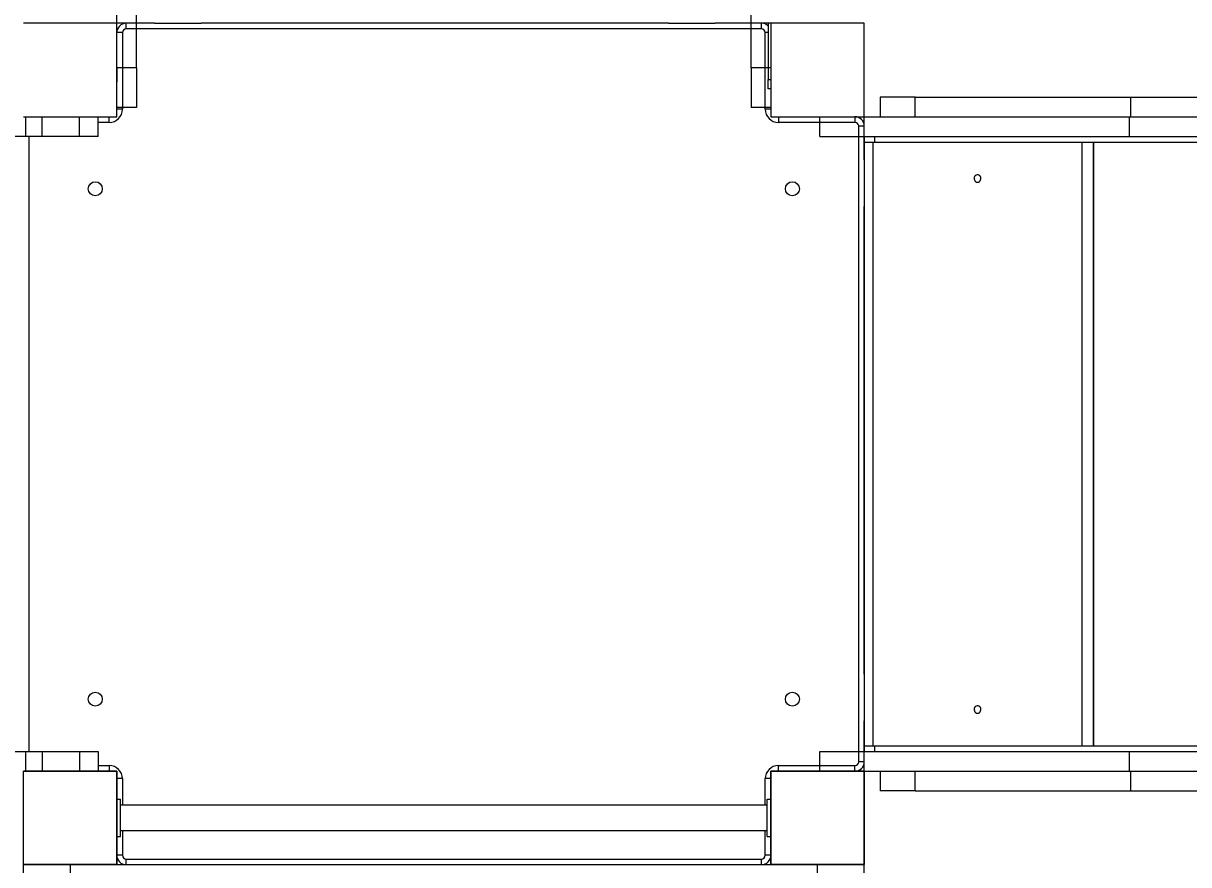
# Model space of a CAD drawing. Header units: millimetres. Extents: x -6879 to 7341, y -8047 to 7187.
# Drawn here: x -584 to 663, y -1536 to -636 of the extents above; entities that cross this region are included whole.
import ezdxf

# ---------------------------------------------------------------- set-up
doc = ezdxf.new("R2010")
doc.units = ezdxf.units.MM
for name, color, linetype in [('DIKOM_ОБЪЕКТ', 7, 'Continuous'), ('DIKOM_РАЗМЕР_ЗОНА', 7, 'Continuous'), ('DIKOM_РАЗМЕР_ОБЪЕКТА', 7, 'Continuous')]:
    doc.layers.add(name, color=color, linetype=linetype)
doc.styles.add('style1', font='arial.ttf', dxfattribs={"width": 0.8})
doc.dimstyles.new('1-50', dxfattribs={"dimtxt": 300, "dimasz": 200, "dimexe": 100, "dimexo": 0, "dimgap": 100, "dimtad": 0, "dimdec": 0, "dimtxsty": 'style1', "dimcen": 0, "dimclrd": 7, "dimclre": 7, "dimadec": 1, "dimazin": 2, "dimtfac": 1, "dimtdec": 0, "dimtmove": 1, "dimatfit": 3, "dimfxl": 0, "dimlwd": 25, "dimlwe": 18, "dimarcsym": 0})

# ---------------------------------------------------------------- blocks, each defined once
blk = doc.blocks.new('*D20')
at = {"layer": 'Defpoints', "color": 0, "transparency": 16777216}
for p in [(-335.5, 4138.4), (-5198.8, -5966.9), (-1568.1, -5966.9)]:
    blk.add_point(p, dxfattribs=at)
at = {"layer": 'DIKOM_РАЗМЕР_ОБЪЕКТА', "color": 7, "lineweight": 18, "transparency": 16777216}
for p, q in [((-335.5, 4138.4), (-5298.8, 4138.4)), ((-1568.1, -5966.9), (-5298.8, -5966.9))]:
    blk.add_line(p, q, dxfattribs=at)
at = {"layer": 'DIKOM_РАЗМЕР_ОБЪЕКТА', "color": 7, "lineweight": 25, "transparency": 16777216}
for p, q in [((-5198.8, 3938.4), (-5198.8, -81.8)), ((-5198.8, -5766.9), (-5198.8, -1161.6))]:
    blk.add_line(p, q, dxfattribs=at)
at = {"layer": 'DIKOM_РАЗМЕР_ОБЪЕКТА', "color": 7, "transparency": 16777216}
for points in [[(-5232.1, 3938.4), (-5165.5, 3938.4), (-5198.8, 4138.4)], [(-5232.1, -5766.9), (-5165.5, -5766.9), (-5198.8, -5966.9)]]:
    blk.add_solid(points, dxfattribs=at)
at = {"layer": 'DIKOM_РАЗМЕР_ОБЪЕКТА', "color": 0, "transparency": 16777216, "insert": (-5198.8, -621.7), "char_height": 300, "attachment_point": 5, "rotation": 90, "style": 'style1'}
blk.add_mtext('10100', dxfattribs=at)
blk = doc.blocks.new('*D19')
at = {"layer": 'Defpoints', "color": 0, "transparency": 16777216}
for p in [(5624, 6094.3), (-4435.4, 2864.3), (5624, -2640.1)]:
    blk.add_point(p, dxfattribs=at)
at = {"layer": 'DIKOM_РАЗМЕР_ОБЪЕКТА', "color": 7, "lineweight": 18, "transparency": 16777216}
for p, q in [((-4435.4, 2864.3), (-4435.4, 6194.3)), ((5624, -2640.1), (5624, 6194.3))]:
    blk.add_line(p, q, dxfattribs=at)
at = {"layer": 'DIKOM_РАЗМЕР_ОБЪЕКТА', "color": 7, "lineweight": 25, "transparency": 16777216}
for p, q in [((-4235.4, 6094.3), (2113.7, 6094.3)), ((5424, 6094.3), (3193.5, 6094.3))]:
    blk.add_line(p, q, dxfattribs=at)
at = {"layer": 'DIKOM_РАЗМЕР_ОБЪЕКТА', "color": 7, "transparency": 16777216}
for points in [[(-4235.4, 6127.6), (-4235.4, 6060.9), (-4435.4, 6094.3)], [(5424, 6127.6), (5424, 6060.9), (5624, 6094.3)]]:
    blk.add_solid(points, dxfattribs=at)
at = {"layer": 'DIKOM_РАЗМЕР_ОБЪЕКТА', "color": 0, "transparency": 16777216, "insert": (2653.6, 6094.3), "char_height": 300, "attachment_point": 5, "style": 'style1'}
blk.add_mtext('10100', dxfattribs=at)
blk = doc.blocks.new('*D18')
at = {"layer": 'Defpoints', "color": 0, "transparency": 16777216}
for p in [(-342.3, 5666.7), (-6681.8, -8047.3), (-1651.5, -8047.3)]:
    blk.add_point(p, dxfattribs=at)
at = {"layer": 'DIKOM_РАЗМЕР_ЗОНА', "color": 7, "lineweight": 18, "transparency": 16777216}
for p, q in [((-342.3, 5666.7), (-6781.8, 5666.7)), ((-1651.5, -8047.3), (-6781.8, -8047.3))]:
    blk.add_line(p, q, dxfattribs=at)
at = {"layer": 'DIKOM_РАЗМЕР_ЗОНА', "color": 7, "lineweight": 25, "transparency": 16777216}
for p, q in [((-6681.8, 5466.7), (-6681.8, -340.8)), ((-6681.8, -7847.3), (-6681.8, -1420.6))]:
    blk.add_line(p, q, dxfattribs=at)
at = {"layer": 'DIKOM_РАЗМЕР_ЗОНА', "color": 7, "transparency": 16777216}
for points in [[(-6715.1, 5466.7), (-6648.5, 5466.7), (-6681.8, 5666.7)], [(-6715.1, -7847.3), (-6648.5, -7847.3), (-6681.8, -8047.3)]]:
    blk.add_solid(points, dxfattribs=at)
at = {"layer": 'DIKOM_РАЗМЕР_ЗОНА', "color": 0, "transparency": 16777216, "insert": (-6681.8, -880.7), "char_height": 300, "attachment_point": 5, "rotation": 90, "style": 'style1'}
blk.add_mtext('13700', dxfattribs=at)
blk = doc.blocks.new('*D17')
at = {"layer": 'Defpoints', "color": 0, "transparency": 16777216}
for p in [(-5935.4, 6990.3), (-5935.4, 998.3), (7340.8, -2830.9)]:
    blk.add_point(p, dxfattribs=at)
at = {"layer": 'DIKOM_РАЗМЕР_ЗОНА', "color": 7, "lineweight": 18, "transparency": 16777216}
for p, q in [((-5935.4, 998.3), (-5935.4, 7090.3)), ((7340.8, -2830.9), (7340.8, 7090.3))]:
    blk.add_line(p, q, dxfattribs=at)
at = {"layer": 'DIKOM_РАЗМЕР_ЗОНА', "color": 7, "lineweight": 25, "transparency": 16777216}
for p, q in [((-5735.4, 6990.3), (2016.7, 6990.3)), ((7140.8, 6990.3), (3096.5, 6990.3))]:
    blk.add_line(p, q, dxfattribs=at)
at = {"layer": 'DIKOM_РАЗМЕР_ЗОНА', "color": 7, "transparency": 16777216}
for points in [[(-5735.4, 7023.6), (-5735.4, 6956.9), (-5935.4, 6990.3)], [(7140.8, 7023.6), (7140.8, 6956.9), (7340.8, 6990.3)]]:
    blk.add_solid(points, dxfattribs=at)
at = {"layer": 'DIKOM_РАЗМЕР_ЗОНА', "color": 0, "transparency": 16777216, "insert": (2556.6, 6990.3), "char_height": 300, "attachment_point": 5, "style": 'style1'}
blk.add_mtext('13300', dxfattribs=at)

msp = doc.modelspace()

# ---------------------------------------------------------------- linework, layer by layer
at = {"layer": 'DIKOM_ОБЪЕКТ', "color": 7, "linetype": 'Continuous', "lineweight": 15}
for p, q in [((-484.4, -683.4), (-484.4, -352.1)), ((-463.4, -683.4), (-463.4, -352.1)), ((194.6, -683.4), (194.6, -352.1)), ((-484.4, -635.8), (-584.4, -635.8)), ((-484, -635.8), (-484.4, -635.8)), ((-484.4, -735.8), (-484.4, -635.8)), ((-444, -635.8), (-484, -635.8)), ((-474.4, -641.8), (-474.4, -635.8)), ((-444, -635.8), (-394, -635.8)), ((106, -635.8), (-394, -635.8)), ((106, -635.8), (156, -635.8)), ((196, -635.8), (156, -635.8)), ((215.6, -635.8), (196, -635.8)), ((205.6, -641.8), (205.6, -635.8)), ((215.6, -635.8), (215.6, -735.8)), ((315.6, -635.8), (215.6, -635.8)), ((215.6, -635.8), (215.6, -735.8)), ((315.6, -735.8), (315.6, -635.8)), ((315.6, -735.8), (315.6, -635.8)), ((-478.4, -645.8), (-484.4, -645.8)), ((-478.4, -645.8), (-478.4, -727.8)), ((205.6, -641.8), (-474.4, -641.8)), ((209.6, -727.8), (209.6, -645.8)), ((212.6, -645.8), (209.6, -645.8)), ((212.6, -637.8), (212.6, -695.8)), ((-463.4, -683.4), (-484.4, -683.4)), ((-484.4, -683.4), (-484.4, -698.4)), ((-463.4, -683.4), (-463.4, -725.8)), ((215.6, -683.4), (194.6, -683.4)), ((194.6, -683.4), (194.6, -725.8)), ((-484.4, -735.8), (-484.4, -698.4)), ((212.6, -695.8), (215.6, -695.8)), ((212.6, -705.8), (212.6, -695.8)), ((215.6, -705.8), (212.6, -705.8)), ((332.6, -714.8), (332.6, -735.8)), ((369.9, -714.8), (332.6, -714.8)), ((369.9, -735.8), (369.9, -714.8)), ((369.9, -714.8), (600.8, -714.8)), ((600.8, -735.8), (600.8, -714.8)), ((600.8, -714.8), (725.7, -714.8)), ((-584.4, -735.8), (-484.4, -735.8)), ((-582.1, -735.8), (-582.1, -756.8)), ((-564.4, -756.8), (-564.4, -735.8)), ((-524.4, -756.8), (-524.4, -735.8)), ((-504.4, -756.8), (-504.4, -735.8)), ((-492.4, -741.8), (-492.4, -735.8)), ((-463.4, -725.8), (-484.4, -725.8)), ((-478.4, -727.8), (-484.4, -727.8)), ((215.6, -725.8), (194.6, -725.8)), ((215.6, -727.8), (209.6, -727.8)), ((215.6, -735.8), (315.6, -735.8)), ((223.6, -735.8), (223.6, -741.8)), ((268, -756.8), (268, -735.8)), ((268, -735.8), (599.3, -735.8)), ((305.6, -735.8), (305.6, -741.8)), ((315.6, -741.9), (315.6, -735.8)), ((599.3, -756.8), (599.3, -735.8)), ((599.3, -735.8), (721.4, -735.8)), ((-492.4, -741.8), (-504.4, -741.8)), ((305.6, -741.8), (223.6, -741.8)), ((309.6, -1425.8), (309.6, -745.8)), ((315.6, -745.8), (309.6, -745.8)), ((315.6, -781.9), (315.6, -741.9)), ((-582.1, -756.8), (-598, -756.8)), ((-564.4, -756.8), (-582.1, -756.8)), ((-578.4, -756.8), (-578.4, -1414.8)), ((-524.4, -756.8), (-564.4, -756.8)), ((-504.4, -756.8), (-524.4, -756.8)), ((268, -756.8), (599.3, -756.8)), ((309.6, -1414.8), (309.6, -756.8)), ((315.6, -756.8), (315.6, -762.8)), ((326.4, -756.8), (326.4, -762.8)), ((599.3, -756.8), (721.4, -756.8)), ((315.6, -762.8), (326.4, -762.8)), ((315.6, -762.8), (315.6, -1408.8)), ((324.6, -762.8), (324.6, -1408.8)), ((326.4, -762.8), (1698.3, -762.8)), ((548.9, -1408.8), (548.9, -762.8)), ((560.8, -1408.8), (560.8, -762.8)), ((560.9, -762.8), (560.9, -1408.8)), ((315.6, -781.9), (315.6, -831.9)), ((315.6, -1331.9), (315.6, -831.9)), ((315.6, -1331.9), (315.6, -1381.9)), ((315.6, -1421.9), (315.6, -1381.9)), ((315.6, -1408.8), (315.6, -1414.8)), ((315.6, -1408.8), (326.4, -1408.8)), ((326.4, -1408.8), (1698.3, -1408.8)), ((326.4, -1408.8), (326.4, -1414.8)), ((-598, -1414.8), (-582.1, -1414.8)), ((-582.1, -1414.8), (-582.1, -1435.8)), ((-582.1, -1414.8), (-564.4, -1414.8)), ((-564.4, -1414.8), (-564.4, -1435.8)), ((-564.4, -1414.8), (-524.4, -1414.8)), ((-524.4, -1414.8), (-524.4, -1435.8)), ((-524.4, -1414.8), (-504.4, -1414.8)), ((-504.4, -1414.8), (-504.4, -1435.8)), ((268, -1435.8), (268, -1414.8)), ((268, -1414.8), (599.3, -1414.8)), ((599.3, -1435.8), (599.3, -1414.8)), ((599.3, -1414.8), (721.4, -1414.8)), ((-504.4, -1429.8), (-492.4, -1429.8)), ((-492.4, -1429.8), (-492.4, -1435.8)), ((223.6, -1429.8), (305.6, -1429.8)), ((223.6, -1435.8), (223.6, -1429.8)), ((305.6, -1435.8), (305.6, -1429.8)), ((315.6, -1425.8), (309.6, -1425.8)), ((315.6, -1435.8), (315.6, -1421.9)), ((-584.4, -1435.8), (-484.4, -1435.8)), ((-584.4, -1535.8), (-584.4, -1435.8)), ((-484.4, -1435.8), (-584.4, -1435.8)), ((-484.4, -1435.8), (-484.4, -1535.8)), ((-484.4, -1535.8), (-484.4, -1435.8)), ((-478.4, -1443.8), (-484.4, -1443.8)), ((-478.4, -1443.8), (-478.4, -1472.3)), ((215.6, -1443.8), (209.6, -1443.8)), ((209.6, -1472.3), (209.6, -1443.8)), ((215.6, -1535.8), (215.6, -1435.8)), ((215.6, -1435.8), (315.6, -1435.8)), ((215.6, -1435.8), (215.6, -1535.8)), ((315.6, -1435.8), (215.6, -1435.8)), ((315.6, -1435.8), (315.6, -1535.8)), ((315.6, -1535.8), (315.6, -1435.8)), ((315.6, -1535.8), (315.6, -1435.8)), ((315.6, -1435.8), (599.3, -1435.8)), ((332.6, -1435.8), (332.6, -1456.8)), ((369.9, -1456.8), (369.9, -1435.8)), ((599.3, -1435.8), (721.4, -1435.8)), ((600.8, -1456.8), (600.8, -1435.8)), ((369.9, -1456.8), (332.6, -1456.8)), ((369.9, -1456.8), (600.8, -1456.8)), ((600.8, -1456.8), (725.7, -1456.8)), ((-484.4, -1465.8), (-480.4, -1465.8)), ((-480.4, -1505.8), (-480.4, -1465.8)), ((211.6, -1505.8), (211.6, -1465.8)), ((211.6, -1465.8), (215.6, -1465.8)), ((211.6, -1472.3), (-480.4, -1472.3)), ((-484.4, -1505.8), (-480.4, -1505.8)), ((-480.4, -1499.3), (211.6, -1499.3)), ((-478.4, -1499.3), (-478.4, -1525.8)), ((209.6, -1525.8), (209.6, -1499.3)), ((211.6, -1505.8), (215.6, -1505.8)), ((-478.4, -1525.8), (-484.4, -1525.8)), ((-474.4, -1535.8), (-474.4, -1529.8)), ((-474.4, -1529.8), (205.6, -1529.8)), ((205.6, -1535.8), (205.6, -1529.8)), ((215.6, -1525.8), (209.6, -1525.8)), ((-584.4, -1556.8), (-584.4, -1535.8)), ((-484.4, -1535.8), (-584.4, -1535.8)), ((-584.4, -1535.8), (-484.4, -1535.8)), ((-534.4, -1535.8), (-534.4, -1556.8)), ((-484.4, -1535.8), (215.6, -1535.8)), ((315.6, -1535.8), (215.6, -1535.8)), ((215.6, -1535.8), (315.6, -1535.8)), ((265.6, -1556.8), (265.6, -1535.8)), ((315.6, -1556.8), (315.6, -1535.8))]:
    msp.add_line(p, q, dxfattribs=at)
at = {"layer": 'DIKOM_ОБЪЕКТ', "color": 7, "linetype": 'Continuous', "lineweight": 15, "flags": 128}
for points in [[(436.7, -805.8), (437.8, -805.6), (438.8, -805.1), (439.6, -804.3), (440.1, -803.3), (440.3, -802.1), (440.2, -800.9), (439.9, -799.8), (439.2, -798.9), (438.3, -798.2), (437.3, -797.9), (436.2, -797.9), (435.2, -798.2), (434.3, -798.9), (433.6, -799.8), (433.3, -800.9), (433.2, -802.1), (433.4, -803.3), (433.9, -804.3), (434.7, -805.1), (435.7, -805.6), (436.7, -805.8)], [(436.7, -1373.8), (437.8, -1373.6), (438.8, -1373.1), (439.6, -1372.3), (440.1, -1371.3), (440.3, -1370.1), (440.2, -1368.9), (439.9, -1367.8), (439.2, -1366.9), (438.3, -1366.2), (437.3, -1365.9), (436.2, -1365.9), (435.2, -1366.2), (434.3, -1366.9), (433.6, -1367.8), (433.3, -1368.9), (433.2, -1370.1), (433.4, -1371.3), (433.9, -1372.3), (434.7, -1373.1), (435.7, -1373.6), (436.7, -1373.8)]]:
    msp.add_lwpolyline(points, dxfattribs=at)
at = {"layer": 'DIKOM_ОБЪЕКТ', "color": 7, "linetype": 'Continuous', "lineweight": 15}
for centre in [(-507.4, -812.8), (238.6, -812.8), (-507.4, -1358.8), (238.6, -1358.8)]:
    msp.add_circle(centre, 7.5, dxfattribs=at)
for centre, radius, start, end in [((-474.4, -645.8), 10, 90, 180), ((205.6, -645.8), 10, 45.573, 90), ((217.6, -637.8), 5, 156.4218, 180), ((-474.4, -645.8), 4, 90, 180), ((205.6, -645.8), 4, 0, 90), ((-492.4, -727.8), 14, 270, 0), ((223.6, -727.8), 14, 180, 270), ((305.6, -745.8), 10, 0, 90), ((305.6, -745.8), 4, 0, 90), ((-492.4, -1443.8), 14, 0, 90), ((223.6, -1443.8), 14, 90, 180), ((305.6, -1425.8), 4, 270, 0), ((305.6, -1425.8), 10, 270, 0), ((-474.4, -1525.8), 10, 180, 270), ((-474.4, -1525.8), 4, 180, 270), ((205.6, -1525.8), 4, 270, 0), ((205.6, -1525.8), 10, 270, 0)]:
    msp.add_arc(centre, radius, start, end, dxfattribs=at)

# ---------------------------------------------------------------- dimensions: what is measured, and where the dimension line sits
at = {"layer": 'DIKOM_РАЗМЕР_ЗОНА'}
dim = msp.add_linear_dim(base=(-5935.4, 6990.3), p1=(7340.8, -2830.9), p2=(-5935.4, 998.3), text='13300', dimstyle='1-50', override={"dimscale": 1, "dimtix": 0, "dimtofl": 1, "dimtmove": 1, "dimatfit": 3}, dxfattribs=at)
dim.commit()
dim.dimension.update_dxf_attribs({"geometry": '*D17', "text_midpoint": (2556.6, 6990.3), "dimtype": 160})
dim = msp.add_linear_dim(base=(-6681.8, -8047.3), p1=(-342.3, 5666.7), p2=(-1651.5, -8047.3), angle=270, text='13700', dimstyle='1-50', override={"dimscale": 1, "dimtix": 0, "dimtofl": 1, "dimtmove": 1, "dimatfit": 3}, dxfattribs=at)
dim.commit()
dim.dimension.update_dxf_attribs({"geometry": '*D18', "text_midpoint": (-6681.8, -880.7), "dimtype": 160})
at = {"layer": 'DIKOM_РАЗМЕР_ОБЪЕКТА'}
dim = msp.add_linear_dim(base=(5624, 6094.3), p1=(-4435.4, 2864.3), p2=(5624, -2640.1), text='10100', dimstyle='1-50', override={"dimscale": 1, "dimtix": 0, "dimtofl": 1, "dimtmove": 1, "dimatfit": 3}, dxfattribs=at)
dim.commit()
dim.dimension.update_dxf_attribs({"geometry": '*D19', "text_midpoint": (2653.6, 6094.3), "dimtype": 160})
dim = msp.add_linear_dim(base=(-5198.8, -5966.9), p1=(-335.5, 4138.4), p2=(-1568.1, -5966.9), angle=270, text='10100', dimstyle='1-50', override={"dimscale": 1, "dimtix": 0, "dimtofl": 1, "dimtmove": 1, "dimatfit": 3}, dxfattribs=at)
dim.commit()
dim.dimension.update_dxf_attribs({"geometry": '*D20', "text_midpoint": (-5198.8, -621.7), "dimtype": 160})

doc.saveas('drawing.dxf')
